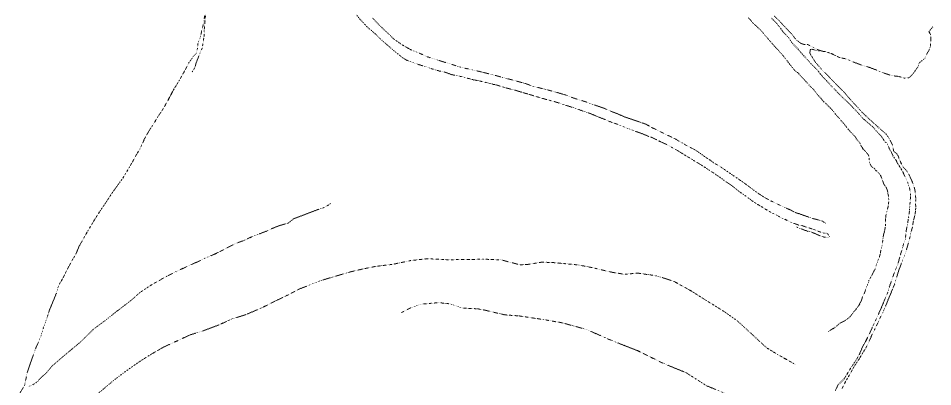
# Model space of a CAD drawing. Extents: x 682410 to 689460, y 7661803 to 7669124.
# Drawn here: x 684370 to 684818.8, y 7665763.2 to 7665944.1 of the extents above; entities that cross this region are included whole.
import ezdxf

# ---------------------------------------------------------------- set-up
doc = ezdxf.new("R2010")
doc.units = 0
doc.header["$MEASUREMENT"] = 0
doc.linetypes.add('DOT', pattern=[0.25, 0, -0.25])
doc.layers.add('02 TOE_Line', color=1, linetype='DOT', lineweight=20)

msp = doc.modelspace()

# ---------------------------------------------------------------- linework, layer by layer
at = {"layer": '02 TOE_Line'}
for points in [[(684369.96, 7665758.8, 4205.33), (684373.02, 7665763.89, 4205.75), (684374.37, 7665770.2, 4207.93), (684375.75, 7665774.33, 4208.24), (684377.2, 7665778.48, 4209.06), (684378.48, 7665782.05, 4209.34), (684380.06, 7665785.57, 4209.54), (684381.12, 7665788.3, 4209.99), (684382.27, 7665792.09, 4210.17), (684384.42, 7665798.16, 4210.36), (684385.33, 7665801.05, 4210.57), (684387.37, 7665805.95, 4210.77), (684388.63, 7665809.08, 4210.87), (684389.48, 7665812.05, 4211.08), (684389.99, 7665813.34, 4211.04), (684391.98, 7665816.74, 4211.13), (684393.59, 7665820.09, 4211.31), (684394.88, 7665822.52, 4211.51), (684396.63, 7665825.67, 4211.78), (684398.37, 7665828.67, 4211.93), (684399.86, 7665832.28, 4212.32), (684404.06, 7665839.63, 4212.62), (684407.3, 7665845.09, 4212.8), (684410.08, 7665849.49, 4212.99), (684413.22, 7665854.05, 4213.62), (684415.66, 7665857.87, 4213.91), (684419.25, 7665862.85, 4214.03), (684421.31, 7665865.7, 4214.17), (684422.74, 7665868.07, 4214.34), (684424.66, 7665871.31, 4214.55), (684426.33, 7665874.18, 4214.89), (684428.16, 7665877.52, 4215.13), (684429.75, 7665880.18, 4215.25), (684432.01, 7665885.15, 4215.65), (684434.58, 7665889.61, 4216.02), (684436.49, 7665892.46, 4216.09), (684438.32, 7665895.57, 4216.27), (684440.48, 7665898.79, 4216.16), (684442.23, 7665901.68, 4216.33), (684446.42, 7665909.46, 4217.06), (684449.03, 7665913.71, 4217.21), (684451.67, 7665918.42, 4217.39), (684453.58, 7665922.15, 4217.56), (684455.8, 7665925.21, 4217.7), (684457.31, 7665926.74, 4217.89), (684457.89, 7665929.36, 4218.38), (684458.14, 7665931.7, 4218.95), (684458.58, 7665933.04, 4219.56), (684459.46, 7665935.1, 4219.99), (684459.87, 7665937.55, 4219.95), (684460.42, 7665939.61, 4220.18), (684461.21, 7665943.14, 4220.86), (684461.36, 7665945.87, 4221.59)], [(684455.36, 7665917.83, 4217.52), (684456.71, 7665920.1, 4217.67), (684457.38, 7665922.66, 4217.74), (684458.61, 7665925.65, 4217.99), (684459.42, 7665927.77, 4217.99), (684460.31, 7665929.54, 4218.25), (684460.54, 7665931.48, 4218.55), (684461.01, 7665934.47, 4219.18), (684461.24, 7665936.23, 4219.35), (684461.24, 7665938.08, 4219.92), (684461.29, 7665939.65, 4220.02), (684461.51, 7665941.74, 4220.47), (684461.9, 7665946.21, 4222.46)], [(684535.93, 7665945.83, 4240.07), (684537.7, 7665943.6, 4240.12), (684539.25, 7665941.99, 4240.17), (684540.16, 7665941.01, 4240.19), (684541.04, 7665940.03, 4240.19), (684542.08, 7665939.07, 4240.29), (684543.35, 7665938.12, 4240.24), (684544.23, 7665937.27, 4240.24), (684545.22, 7665936.45, 4240.19), (684546.75, 7665934.84, 4240.21), (684547.9, 7665933.75, 4240.22), (684549.62, 7665932.31, 4240.26), (684551.64, 7665930.51, 4240.38), (684552.97, 7665929.35, 4240.44), (684554.44, 7665928.11, 4240.41), (684555.71, 7665927.04, 4240.45), (684556.97, 7665926.09, 4240.5), (684558.31, 7665924.97, 4240.48), (684559.41, 7665924.19, 4240.49), (684560.69, 7665923.49, 4240.5), (684561.42, 7665923.2, 4240.5), (684563.07, 7665922.57, 4240.49), (684564.51, 7665922.07, 4240.53), (684565.89, 7665921.57, 4240.49), (684567.08, 7665921.19, 4240.5), (684570.46, 7665920.26, 4240.5), (684572.66, 7665919.39, 4240.58), (684574.53, 7665918.83, 4240.59), (684576.58, 7665918.23, 4240.58), (684579.01, 7665917.77, 4240.56), (684580.68, 7665917.19, 4240.56), (684582.41, 7665916.55, 4240.56), (684583.78, 7665916.2, 4240.6), (684585.82, 7665915.83, 4240.64), (684587.26, 7665915.53, 4240.71), (684588.61, 7665915.27, 4240.69), (684589.93, 7665914.75, 4240.76), (684591.55, 7665914.43, 4240.75), (684593.69, 7665913.8, 4240.81), (684595.28, 7665913.59, 4240.79), (684597.21, 7665913.14, 4240.78), (684599.18, 7665912.69, 4240.78), (684601.7, 7665912.08, 4240.74), (684603.06, 7665911.69, 4240.84), (684604.69, 7665911.38, 4240.76), (684606.43, 7665910.81, 4240.76), (684608.56, 7665910.14, 4240.82), (684612.15, 7665909.26, 4240.84), (684615.35, 7665908.36, 4240.91), (684617.95, 7665907.55, 4240.98), (684620.88, 7665906.72, 4241), (684622.96, 7665906.06, 4241.03), (684625.36, 7665905.34, 4241.1), (684627.27, 7665904.78, 4241.08), (684630.74, 7665903.84, 4241.05), (684632.99, 7665903.24, 4241.18), (684635.55, 7665902.47, 4241.22), (684637.69, 7665901.73, 4241.24), (684640.39, 7665900.87, 4241.22), (684642.74, 7665900.15, 4241.27), (684645.1, 7665899.31, 4241.3), (684647.33, 7665898.51, 4241.29), (684649.67, 7665897.74, 4241.27), (684651.65, 7665896.94, 4241.31), (684654.76, 7665895.62, 4241.34), (684657.36, 7665894.67, 4241.27), (684659.67, 7665893.65, 4241.23), (684661.58, 7665892.87, 4241.36), (684664.05, 7665892.09, 4241.26), (684666.01, 7665891.31, 4241.29), (684668.91, 7665890.12, 4241.32), (684671.35, 7665889.25, 4241.37), (684673.73, 7665888.32, 4241.44), (684676.39, 7665887.37, 4241.42), (684679.63, 7665886.02, 4241.49)], [(684766.13, 7665843.47, 4240.19), (684764.77, 7665844.48, 4240.2), (684762.9, 7665845.07, 4240.33), (684761.25, 7665845.49, 4240.4), (684759.63, 7665845.87, 4240.43), (684757.61, 7665846.61, 4240.52), (684755.48, 7665847.37, 4240.54), (684753.08, 7665848.2, 4240.64), (684751.33, 7665848.74, 4240.75), (684749.23, 7665849.85, 4240.8), (684746.21, 7665851.28, 4240.96), (684742.61, 7665852.9, 4240.96), (684739.33, 7665854.45, 4240.95), (684736.4, 7665856.04, 4240.96), (684733.66, 7665857.8, 4240.98), (684730.84, 7665859.81, 4241), (684729.18, 7665861.08, 4240.93), (684726.39, 7665863.15, 4241.03), (684723.89, 7665864.88, 4240.98), (684720.45, 7665867.19, 4240.92), (684718.16, 7665868.77, 4240.89), (684715.95, 7665870.28, 4240.88), (684714.31, 7665871.44, 4240.95), (684711.56, 7665872.92, 4240.92), (684709.81, 7665874.32, 4240.89), (684707.28, 7665875.93, 4240.92), (684704.96, 7665877.61, 4240.91), (684703.02, 7665878.94, 4240.88), (684700.84, 7665880.22, 4240.89), (684698.11, 7665881.53, 4240.96), (684695.8, 7665883, 4240.87), (684694.27, 7665883.77, 4240.89), (684692.54, 7665884.83, 4240.95), (684690.07, 7665886.07, 4240.84), (684687.49, 7665887.17, 4240.82), (684684.86, 7665888.57, 4240.83), (684681.2, 7665890.32, 4240.77), (684678.39, 7665891.95, 4240.74), (684675.04, 7665893.18, 4240.78), (684671.73, 7665894.29, 4240.78), (684667.42, 7665895.73, 4240.74), (684664.54, 7665897.06, 4240.65), (684660.97, 7665898.42, 4240.78), (684659.07, 7665899.27, 4240.76), (684656.51, 7665900.29, 4240.74), (684651.48, 7665901.98, 4240.76), (684648.99, 7665902.96, 4240.76), (684644.26, 7665904.39, 4240.67), (684641.4, 7665905.35, 4240.64), (684637.92, 7665906.69, 4240.59), (684631.82, 7665908.4, 4240.54), (684627.27, 7665909.62, 4240.46), (684622.69, 7665910.71, 4240.47), (684618.97, 7665912.07, 4240.37), (684612.53, 7665913.81, 4240.26), (684607.49, 7665915.16, 4240.19), (684602.61, 7665916.44, 4240.14), (684597.5, 7665917.75, 4240.26), (684592.99, 7665918.78, 4240.2), (684587.05, 7665920.07, 4240.08), (684582.84, 7665921.48, 4240.03), (684577.79, 7665922.97, 4239.95), (684570.67, 7665925.25, 4239.76), (684566.78, 7665927.03, 4239.68), (684562.94, 7665928.53, 4239.62), (684559.41, 7665930.44, 4239.61), (684556.84, 7665932.15, 4239.58), (684553.9, 7665934.22, 4239.63), (684552.33, 7665935.96, 4239.58), (684550.44, 7665937.62, 4239.54), (684548.58, 7665939.42, 4239.52), (684546.93, 7665940.99, 4239.47), (684543.57, 7665944.55, 4239.44)], [(684767.64, 7665790.34, 4240.09), (684769.17, 7665791.36, 4240.18), (684770.52, 7665792.11, 4240.09), (684771.71, 7665793.1, 4240.17), (684772.68, 7665794.01, 4240.06), (684773.28, 7665794.47, 4240.13), (684775.42, 7665795.5, 4240.15), (684777.37, 7665796.84, 4240.2), (684778.46, 7665797.87, 4240.21), (684779.25, 7665798.94, 4240.3), (684779.9, 7665799.85, 4240.23), (684780.87, 7665800.93, 4240.27), (684781.75, 7665802.14, 4240.32), (684782.76, 7665803.5, 4240.34), (684783.27, 7665804.65, 4240.36), (684783.78, 7665805.56, 4240.34), (684784.22, 7665807.02, 4240.38), (684785.32, 7665809.35, 4240.42), (684785.76, 7665810.56, 4240.42), (684786.09, 7665811.61, 4240.44), (684786.54, 7665812.74, 4240.45), (684786.96, 7665813.71, 4240.44), (684787.51, 7665815.52, 4240.4), (684788.89, 7665817.88, 4240.4), (684789.6, 7665819.44, 4240.42), (684790.54, 7665821.07, 4240.44), (684791.15, 7665823.03, 4240.43), (684791.78, 7665824.99, 4240.45), (684792.58, 7665826.87, 4240.44), (684793.07, 7665828.81, 4240.53), (684793.44, 7665831.03, 4240.59), (684794.06, 7665832.99, 4240.62), (684794.28, 7665835.27, 4240.58), (684794.58, 7665837.48, 4240.65), (684795.25, 7665840.1, 4240.69), (684795.56, 7665842.24, 4240.75), (684795.62, 7665844.34, 4240.81), (684795.7, 7665846.3, 4240.84), (684795.88, 7665847.9, 4240.77), (684796.26, 7665849.39, 4240.79), (684796.82, 7665851.27, 4240.83), (684797.14, 7665852.87, 4240.72), (684797.19, 7665855.22, 4240.76), (684797.09, 7665856.62, 4240.75), (684796.76, 7665858.23, 4240.78), (684796.63, 7665859.28, 4240.73), (684796.03, 7665860.96, 4240.9), (684794.98, 7665862.4, 4240.75), (684794.1, 7665864.46, 4240.74), (684793.29, 7665866.8, 4240.7), (684791.85, 7665868.7, 4240.7), (684790.39, 7665869.69, 4240.53), (684790.37, 7665870.38, 4240.76), (684789.37, 7665870.83, 4240.66), (684788.55, 7665871.57, 4240.75), (684788.14, 7665872.52, 4240.72), (684787.68, 7665873.22, 4240.91), (684787.59, 7665874.66, 4240.85), (684787.54, 7665875.74, 4240.85), (684787.26, 7665876.93, 4240.91), (684786.35, 7665878.13, 4240.87), (684785.34, 7665879.26, 4240.91), (684784.61, 7665879.94, 4240.58), (684784.09, 7665880.79, 4240.47), (684783.21, 7665882.13, 4241), (684783, 7665883.08, 4241.03), (684782.05, 7665884.04, 4240.71), (684781.3, 7665884.83, 4241.11), (684780.96, 7665885.78, 4240.94), (684780.49, 7665886.21, 4240.71), (684779.14, 7665887.68, 4240.82), (684778.34, 7665888.45, 4240.8), (684777.26, 7665889.76, 4240.89), (684776.6, 7665890.48, 4240.88), (684776.25, 7665891, 4240.87), (684775.15, 7665892.4, 4240.9), (684773.95, 7665893.67, 4240.94), (684773.22, 7665894.68, 4240.92), (684772.15, 7665895.81, 4240.79), (684771.21, 7665896.77, 4240.79), (684770.42, 7665898, 4240.82), (684769.53, 7665898.98, 4240.81), (684768.39, 7665900.18, 4240.8), (684767.55, 7665901.02, 4240.82), (684766.53, 7665902.1, 4240.82), (684765.25, 7665903.18, 4240.79), (684764.54, 7665904.02, 4240.73), (684764.04, 7665904.71, 4240.69), (684763.33, 7665905.45, 4240.74), (684762.39, 7665906.47, 4240.7), (684761.68, 7665907.34, 4240.66), (684760.16, 7665909.34, 4240.67), (684758.78, 7665910.53, 4240.68), (684757.5, 7665912.06, 4240.81), (684756.47, 7665913.13, 4240.87), (684755.3, 7665914.44, 4240.86), (684754.08, 7665915.69, 4240.92), (684752.84, 7665917.16, 4241.01), (684751.08, 7665918.48, 4240.89), (684749.85, 7665920.01, 4240.96), (684748.84, 7665921.21, 4240.99), (684747.48, 7665923, 4241.03), (684746.67, 7665924.03, 4241.12), (684745.24, 7665925.91, 4241.11), (684744.14, 7665927.12, 4241.15), (684742.48, 7665929.03, 4241.3), (684741.55, 7665929.92, 4241.32), (684739.8, 7665931.89, 4241.43), (684738.49, 7665933.38, 4241.41), (684737.52, 7665934.64, 4241.55), (684736.29, 7665935.88, 4241.47), (684734.86, 7665937.81, 4241.69), (684732.75, 7665939.72, 4241.67), (684731.84, 7665940.63, 4241.7), (684730.28, 7665942.02, 4241.79), (684729.33, 7665943.36, 4241.79), (684728.13, 7665944.5, 4241.97)], [(684739.41, 7665944.51, 4241.63), (684740.67, 7665943.15, 4241.67), (684742.02, 7665941.76, 4241.68), (684743.48, 7665940.06, 4241.63), (684744.49, 7665938.66, 4241.66), (684745.46, 7665937.24, 4241.67), (684746.97, 7665935.84, 4241.46), (684748.42, 7665934.08, 4241.45), (684749.49, 7665932.38, 4241.46), (684750.89, 7665930.79, 4241.45), (684752.73, 7665928.94, 4241.39), (684753.9, 7665927.55, 4241.33), (684755.55, 7665925.64, 4241.2), (684757.68, 7665923.39, 4241.13), (684758.9, 7665921.94, 4241.19), (684760.64, 7665920.13, 4241.2), (684762.33, 7665918.53, 4241.17), (684763.65, 7665916.76, 4241.15), (684765.07, 7665915.07, 4241.08), (684766.71, 7665913.4, 4241.05), (684768.85, 7665911.11, 4241.02), (684769.91, 7665909.89, 4241.06), (684771.29, 7665908.6, 4241.02), (684772.98, 7665906.78, 4240.94), (684774.43, 7665905.36, 4240.96), (684775.59, 7665904.31, 4240.85), (684776.86, 7665903.11, 4240.87), (684778.2, 7665901.77, 4240.96), (684779.12, 7665900.84, 4240.84), (684780.22, 7665899.58, 4240.89), (684781.51, 7665898.36, 4240.81), (684782.47, 7665897.24, 4240.77), (684783.44, 7665896.16, 4240.77), (684784.68, 7665894.8, 4240.79), (684786.2, 7665893.52, 4240.72), (684787.19, 7665892.69, 4240.71), (684788.31, 7665891.72, 4240.73), (684789.17, 7665890.93, 4240.72), (684790.02, 7665890.05, 4240.72), (684791.03, 7665888.89, 4240.74), (684791.98, 7665887.88, 4240.73), (684792.71, 7665887.09, 4240.69), (684793.34, 7665886.41, 4240.72), (684794.11, 7665885.34, 4240.72), (684794.84, 7665884.27, 4240.67), (684795.59, 7665883.22, 4240.67), (684796.4, 7665882.86, 4240.39), (684797.02, 7665881.16, 4240.64), (684797.72, 7665879.67, 4240.59), (684798.59, 7665878.2, 4240.52), (684799.32, 7665876.45, 4240.54), (684800.72, 7665874.53, 4240.49), (684801.63, 7665872.77, 4240.47), (684802.36, 7665871.62, 4240.47), (684803.17, 7665870.31, 4240.49), (684804.04, 7665868.85, 4240.49), (684804.94, 7665866.92, 4240.49), (684805.79, 7665865.16, 4240.49), (684806.52, 7665863.42, 4240.3), (684807.42, 7665860.7, 4240.3), (684807.96, 7665857.33, 4240.19), (684807.5, 7665851.82, 4240.09), (684807.41, 7665849.77, 4240.02), (684806.92, 7665846.2, 4239.94), (684806.4, 7665843.12, 4239.93), (684805.8, 7665840.06, 4239.97), (684805.34, 7665835.72, 4239.79), (684804.41, 7665833, 4239.73), (684803.59, 7665830.07, 4239.66), (684802.77, 7665827.53, 4239.6), (684801.76, 7665823.63, 4239.4), (684800.75, 7665821.15, 4239.37), (684799.84, 7665818.97, 4239.33), (684799.18, 7665817.09, 4239.24), (684798.43, 7665814.85, 4239.11), (684797.42, 7665812.01, 4239.06), (684796.51, 7665809.05, 4238.98), (684794.95, 7665805.32, 4239), (684793.3, 7665801.41, 4238.89), (684790.72, 7665795.75, 4238.85), (684789.44, 7665793.03, 4238.66), (684788.07, 7665790, 4238.56), (684786.39, 7665786.51, 4238.44), (684784.34, 7665782.75, 4238.37), (684782.75, 7665779.04, 4238.06), (684780.96, 7665775.95, 4238.03), (684779.1, 7665773.31, 4237.45), (684777.08, 7665769.99, 4237.33), (684775.26, 7665767.08, 4237.21), (684772.43, 7665764.27, 4237.6), (684770.96, 7665761.32, 4236.12)], [(684818.78, 7665939.92, 4258.57), (684816.91, 7665937.58, 4257.04), (684817.76, 7665936.08, 4256.17), (684817.8, 7665933.33, 4254.83), (684817.73, 7665930.85, 4253.63), (684817.16, 7665928.79, 4252.55), (684815.85, 7665926.53, 4251.4), (684814.92, 7665924.44, 4250.27), (684812.18, 7665922.28, 4249.19), (684811.48, 7665920.26, 4248.01), (684810.54, 7665918.86, 4247.26), (684809.29, 7665917.1, 4246.4), (684808.17, 7665915.9, 4245.62), (684807.02, 7665914.86, 4245.03), (684804.64, 7665914.78, 4244.77), (684802.17, 7665915.57, 4244.34), (684800.65, 7665915.72, 4244.45), (684798.74, 7665915.95, 4244.32), (684796.6, 7665916.64, 4244.09), (684794.66, 7665917.26, 4243.77), (684791.28, 7665918.65, 4243.39), (684787.53, 7665920.06, 4243.18), (684783.48, 7665921.28, 4243.04), (684780.23, 7665922.5, 4242.87), (684776.32, 7665924.18, 4242.68), (684772.98, 7665924.83, 4242.52), (684769.19, 7665926.72, 4242.4), (684767.88, 7665927.17, 4242.26), (684766.17, 7665927.75, 4242.14), (684764.64, 7665927.94, 4242.05), (684762.85, 7665928.51, 4241.87), (684760.28, 7665929.81, 4241.74), (684757.24, 7665931.27, 4241.55), (684755.84, 7665931.21, 4241.55), (684754.11, 7665931.78, 4241.47), (684752.08, 7665933.29, 4241.41), (684751.23, 7665934.18, 4241.41), (684749.57, 7665936.43, 4241.52), (684747.79, 7665938.25, 4241.5), (684746.23, 7665939.9, 4241.53), (684744.73, 7665941.41, 4241.58), (684743.36, 7665942.97, 4241.78), (684740.85, 7665945.3, 4242.01)], [(684774.37, 7665762.4, 4236.52), (684775.11, 7665763.94, 4236.45), (684776.13, 7665766.09, 4237.2), (684777.52, 7665768.3, 4237.08), (684779.67, 7665772.26, 4238.01), (684781.23, 7665774.72, 4237.74), (684782.55, 7665776.6, 4238.03), (684783.38, 7665778.09, 4238.19), (684784.66, 7665780.16, 4238.32), (684786.31, 7665782.83, 4238.42), (684787.67, 7665785.69, 4238.61), (684788.75, 7665788.25, 4238.58), (684790.26, 7665791.33, 4238.64), (684791.03, 7665792.9, 4238.68), (684792.12, 7665794.91, 4238.74), (684792.83, 7665796.77, 4238.73), (684794.27, 7665799.64, 4238.83), (684795.14, 7665801.57, 4238.88), (684796.19, 7665804.12, 4238.87), (684797.04, 7665806.29, 4238.96), (684798.19, 7665809.06, 4239.01), (684799.02, 7665811.06, 4239.07), (684800.08, 7665813.66, 4239.27), (684801.3, 7665817.7, 4239.42), (684802.1, 7665820.34, 4239.47), (684803.37, 7665823.66, 4239.55), (684804.15, 7665825.83, 4239.66), (684805.37, 7665828.76, 4239.8), (684806.44, 7665832.27, 4239.72), (684807.4, 7665835.87, 4239.74), (684808.07, 7665838.76, 4239.88), (684808.84, 7665841.66, 4239.93), (684809.31, 7665844.82, 4239.96), (684810, 7665847.25, 4240.03), (684810.37, 7665849.56, 4240.1), (684810.45, 7665851.54, 4240.15), (684810.35, 7665853.63, 4240.14), (684810.49, 7665855.28, 4240.18), (684810.3, 7665857.54, 4240.32), (684810.01, 7665860.12, 4240.42), (684809.07, 7665863.07, 4240.61), (684807.68, 7665866.2, 4240.67), (684806.28, 7665868.84, 4240.65), (684804.34, 7665871.04, 4240.49), (684803.41, 7665872.72, 4240.46), (684802.29, 7665874.93, 4240.61), (684802.02, 7665876.16, 4240.75), (684801.03, 7665877.75, 4240.81), (684799.66, 7665878.73, 4240.55), (684799.02, 7665881.92, 4240.67), (684797.43, 7665885.13, 4240.82), (684795.91, 7665887.26, 4240.8), (684792.44, 7665890.25, 4240.7), (684787.58, 7665894.71, 4240.76), (684784.2, 7665897.83, 4240.86), (684781.76, 7665900.58, 4240.92), (684778.92, 7665903.59, 4240.91), (684775.07, 7665908.08, 4240.97), (684772.48, 7665910.59, 4241), (684770.18, 7665912.97, 4241.04), (684767.82, 7665915.45, 4241.04), (684764.59, 7665918.65, 4241.23), (684762.97, 7665920.48, 4241.23), (684761.19, 7665922.55, 4241.21), (684759.98, 7665924.46, 4241.31), (684759.01, 7665926.07, 4241.34), (684758.47, 7665927.15, 4241.38), (684758.69, 7665928.75, 4241.53), (684759.49, 7665928.93, 4241.68), (684761.67, 7665928.35, 4241.75), (684763.13, 7665928.12, 4241.94)], [(684680.35, 7665885.86, 4241.52), (684681.64, 7665885.25, 4241.44), (684683.04, 7665884.57, 4241.46), (684684.43, 7665883.92, 4241.36), (684685.11, 7665883.53, 4241.52), (684687.49, 7665882.46, 4241.54), (684689.58, 7665881.4, 4241.55), (684691.06, 7665880.52, 4241.63), (684693.11, 7665879.41, 4241.58), (684695.06, 7665878.23, 4241.55), (684696.72, 7665877.22, 4241.54), (684698.48, 7665876.09, 4241.59), (684700.43, 7665875.03, 4241.52), (684702.46, 7665873.62, 4241.6), (684704.01, 7665872.82, 4241.49), (684707.23, 7665870.8, 4241.47), (684709.06, 7665869.48, 4241.54), (684710.93, 7665868.4, 4241.51), (684712.89, 7665867, 4241.57), (684714.92, 7665865.66, 4241.56), (684716.71, 7665864.22, 4241.64), (684718.61, 7665863.03, 4241.61), (684720.15, 7665861.99, 4241.62), (684722.17, 7665860.42, 4241.65), (684723.9, 7665858.94, 4241.71), (684725.75, 7665857.68, 4241.64), (684727.68, 7665856.37, 4241.59), (684730.21, 7665854.46, 4241.63), (684732.71, 7665852.8, 4241.59), (684734.66, 7665851.69, 4241.57), (684736.77, 7665850.36, 4241.54), (684739.63, 7665848.66, 4241.53), (684742.09, 7665847.56, 4241.48), (684744.37, 7665846.19, 4241.44), (684746.24, 7665845.43, 4241.38), (684748.93, 7665844.09, 4241.2), (684750.94, 7665843.33, 4241.07), (684752.98, 7665842.62, 4240.91), (684754.53, 7665842.36, 4240.83), (684756.26, 7665841.76, 4240.67), (684758.2, 7665841.19, 4240.68), (684760.74, 7665840.35, 4240.57), (684762.41, 7665839.59, 4240.49), (684763.79, 7665839.13, 4240.43), (684765.22, 7665838.71, 4240.34), (684766.4, 7665838.57, 4240.24), (684767.1, 7665838.38, 4240.23), (684767.64, 7665837.8, 4240.2), (684768.07, 7665837.01, 4240.11), (684767.7, 7665836.55, 4240.02), (684767.2, 7665836.48, 4239.99), (684766.15, 7665836.63, 4240), (684765.06, 7665836.76, 4240.01), (684763.51, 7665837.34, 4240.03), (684762.65, 7665837.71, 4240.04), (684761.05, 7665838.39, 4240.16), (684759.38, 7665839.12, 4240.27), (684757.61, 7665839.52, 4240.24), (684755.83, 7665840.12, 4240.33), (684754.27, 7665840.76, 4240.38), (684752.55, 7665841.37, 4240.53), (684751.9, 7665841.7, 4240.04)], [(684374.95, 7665763.32, 4206.04), (684377.17, 7665764.22, 4206.41), (684379.23, 7665765.61, 4206.78), (684381.4, 7665767.92, 4207.38), (684383.81, 7665770.09, 4207.53), (684386.43, 7665773.3, 4207.84), (684393.39, 7665779.29, 4208.45), (684400.97, 7665785.6, 4209.17), (684406.72, 7665791.37, 4209.67), (684412.19, 7665795.43, 4210.25), (684418.39, 7665800.31, 4211.01), (684425.66, 7665805.91, 4211.4), (684429.63, 7665809.46, 4211.8), (684434.9, 7665813, 4212.34), (684439.55, 7665815.62, 4212.96), (684442.97, 7665817.55, 4213.15), (684447.59, 7665819.83, 4213.46), (684452.18, 7665822, 4213.74), (684457.96, 7665824.58, 4214.09), (684461.63, 7665826.36, 4214.1), (684466.15, 7665828.22, 4214.37), (684474.03, 7665832.23, 4214.47), (684476.55, 7665833.57, 4214.65), (684480.46, 7665834.95, 4215.48), (684484.4, 7665836.76, 4215.65), (684488.25, 7665838.23, 4215.98), (684491.93, 7665839.68, 4216.25), (684495.11, 7665841.14, 4216.51), (684498.01, 7665842.3, 4216.94), (684500.69, 7665843.06, 4216.95), (684502.5, 7665843.57, 4217.12), (684505.1, 7665845.67, 4217.6), (684517.05, 7665850.22, 4218.67), (684519.61, 7665851.02, 4218.74), (684521.97, 7665852.28, 4218.94), (684523.12, 7665853.13, 4219.08)], [(684408.54, 7665759.41, 4208.36), (684416.84, 7665766.4, 4209.17), (684422.71, 7665770.84, 4209.82), (684429.03, 7665775.28, 4210.32), (684434.72, 7665778.9, 4211.04), (684441.29, 7665782.71, 4211.82), (684447.14, 7665785.37, 4212.47), (684454.34, 7665788.7, 4212.97), (684461.08, 7665790.81, 4213.57), (684468.49, 7665793.6, 4214.22), (684474.54, 7665796.41, 4214.76), (684481.74, 7665798.65, 4215.37), (684489.92, 7665802.2, 4216.02), (684496.48, 7665805.48, 4216.3), (684502.42, 7665808.35, 4216.71), (684507.98, 7665811.25, 4217.22), (684512.87, 7665813.15, 4217.57), (684518.08, 7665815.24, 4218.02), (684524.3, 7665817.09, 4218.64), (684532.51, 7665819.5, 4219.48), (684538.67, 7665820.95, 4219.97), (684545.21, 7665822.28, 4220.55), (684553.76, 7665823.33, 4221.17), (684562.53, 7665825.15, 4221.9), (684570.69, 7665826.07, 4222.53), (684580.67, 7665825.57, 4223.48), (684589.4, 7665825.67, 4224.27), (684598.38, 7665825.86, 4225.01), (684606.93, 7665825.5, 4225.66), (684616.29, 7665823.07, 4226.3), (684620.07, 7665823.3, 4227.03), (684627.11, 7665824.42, 4227.69), (684633.38, 7665824.12, 4228.03), (684645.01, 7665823, 4229.1), (684652.98, 7665821.43, 4229.61), (684661.27, 7665819.45, 4230.22), (684667.48, 7665818.42, 4230.55), (684674.04, 7665819.01, 4231.18), (684683.31, 7665817.66, 4232.31), (684691.68, 7665815.01, 4233.36), (684700.51, 7665810.09, 4234.54), (684708.8, 7665804.84, 4235.69), (684715.81, 7665800.53, 4236.73), (684722.57, 7665795.82, 4237.53), (684729.73, 7665789.31, 4238.6), (684737.28, 7665782.31, 4239.4), (684742.89, 7665778.92, 4239.91), (684750.16, 7665774.84, 4240.4), (684751.39, 7665774.12, 4240.46)], [(684558.09, 7665799.69, 4211.91), (684562.89, 7665802.11, 4213.07), (684567.79, 7665803.8, 4213.03), (684576.3, 7665804.5, 4213.11), (684581.86, 7665803.94, 4212.78), (684587.77, 7665801.89, 4212.78), (684595.36, 7665801.48, 4213.12), (684599.11, 7665800.79, 4212.81), (684608.78, 7665798.51, 4213.05), (684615.62, 7665798.01, 4213.41), (684627.85, 7665796.19, 4214.06), (684636.85, 7665794.63, 4214.46), (684648.98, 7665791.29, 4214.87), (684661.05, 7665785.98, 4215.69), (684673.92, 7665780.94, 4216.18), (684686.26, 7665774.83, 4217.88), (684697.81, 7665770.06, 4218.1), (684707.78, 7665763.7, 4219.02), (684716.18, 7665760.26, 4219.32), (684724.58, 7665752.61, 4219.31)]]:
    msp.add_polyline3d(points, dxfattribs=at)

doc.saveas('drawing.dxf')
